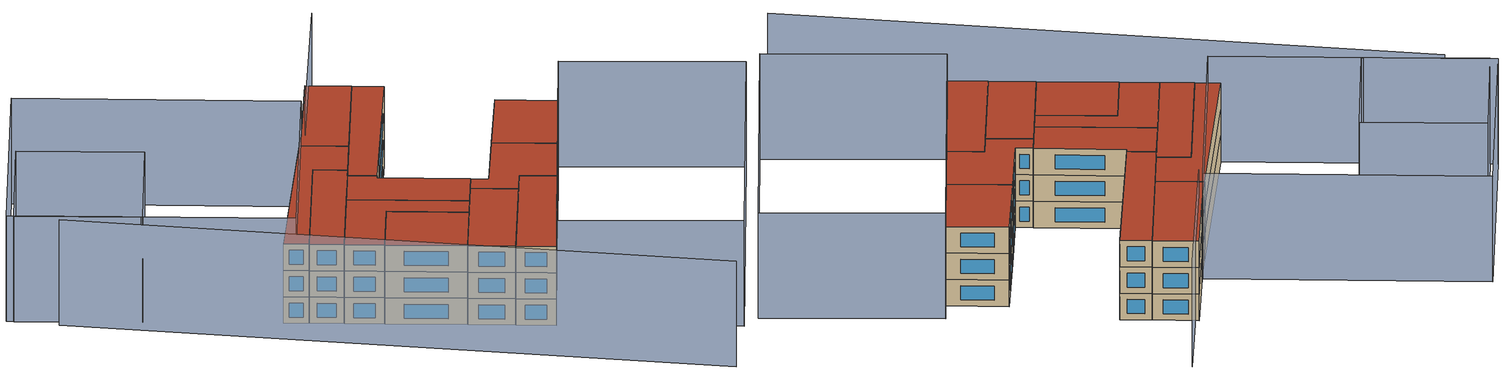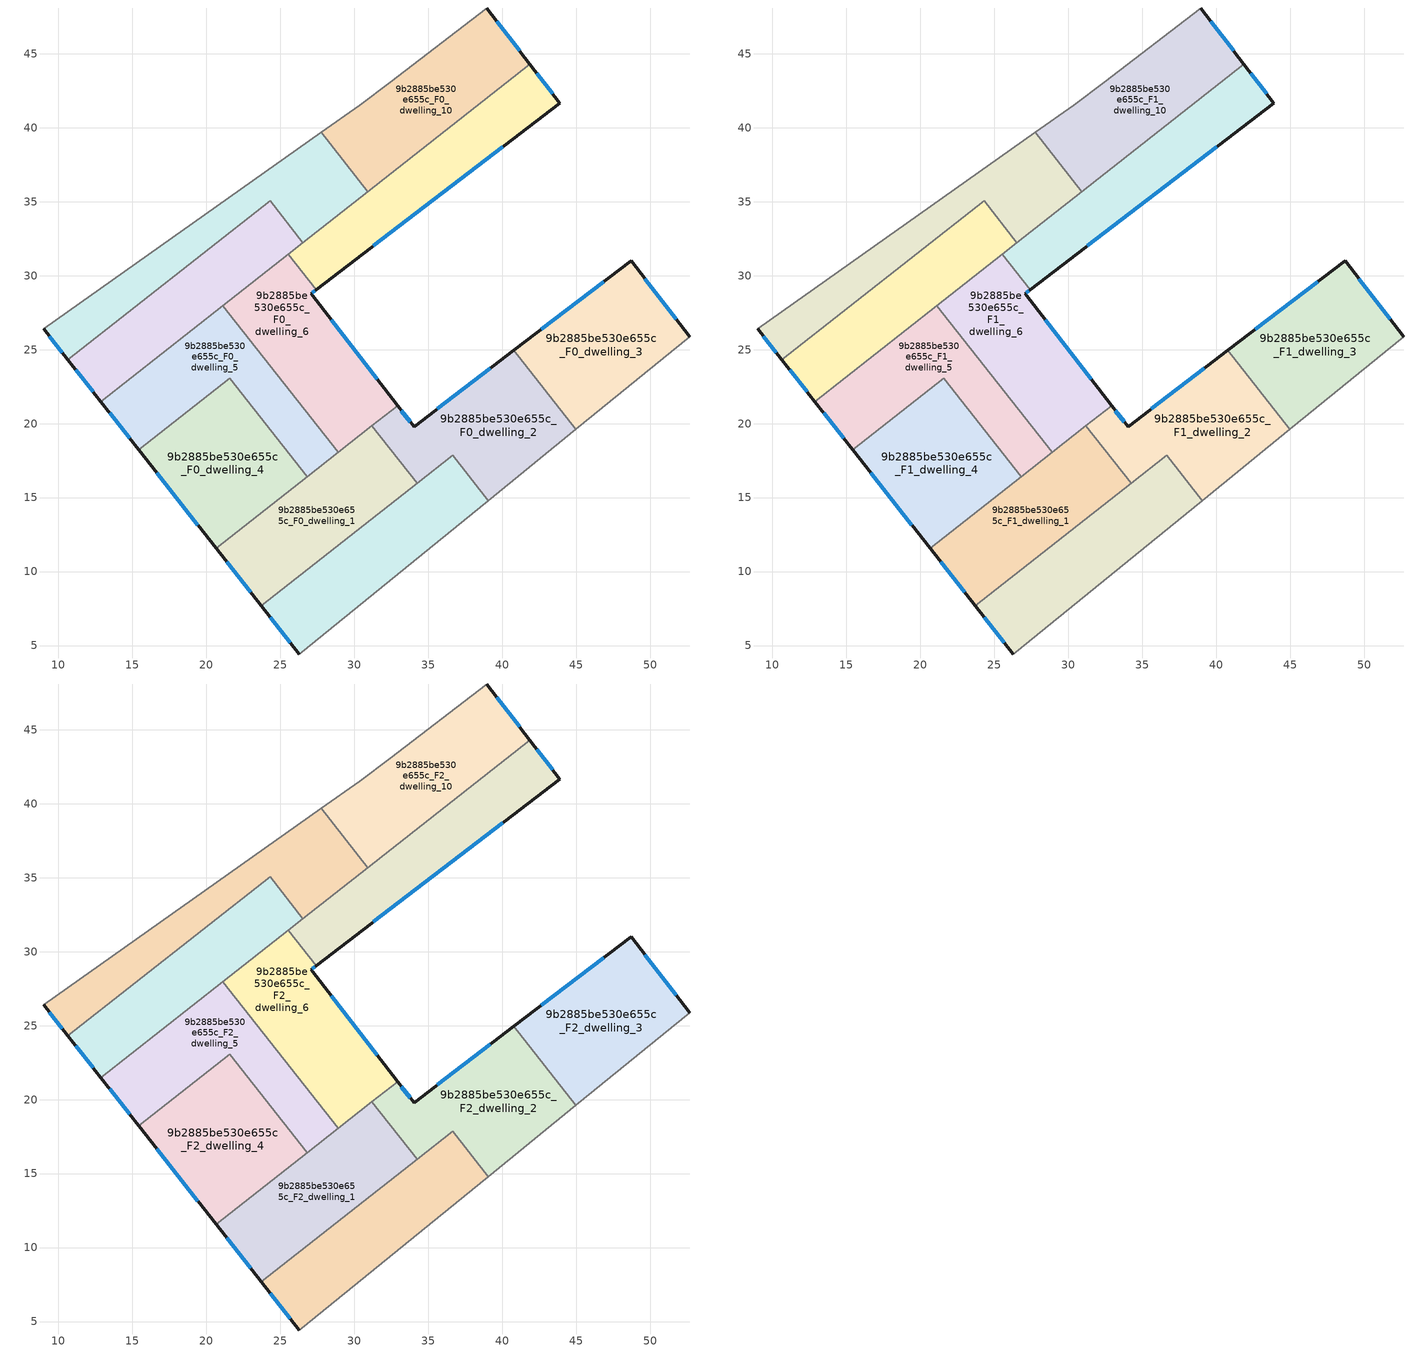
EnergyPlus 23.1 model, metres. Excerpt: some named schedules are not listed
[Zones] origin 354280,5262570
9b2885be530e655c_F0_dwelling_0
 floor ground (EU_floor_Construction): 36.64,17.86 39.05,14.79 26.28,4.43 23.71,7.69 z0
 wall outside (EU_wall_Construction): 23.71,7.69 26.28,4.43 z0:3
 wall adiabatic (EU_wall_Construction): 26.28,4.43 39.05,14.79 z0:3
 wall to 9b2885be530e655c_F0_dwelling_2 (EU_wall_Construction): 39.05,14.79 36.64,17.86 34.24,15.97 z0:3
 wall to 9b2885be530e655c_F0_dwelling_1 (EU_wall_Construction): 34.24,15.97 23.71,7.69 z0:3
 window (EU_Window_Construction): 24.31,6.92 25.67,5.19 z0.7:2.3
9b2885be530e655c_F0_dwelling_1
 floor ground (EU_floor_Construction): 31.18,19.86 34.24,15.97 23.71,7.69 20.65,11.58 z0
 wall outside (EU_wall_Construction): 20.65,11.58 23.71,7.69 z0:3
 wall to 9b2885be530e655c_F0_dwelling_4 (EU_wall_Construction): 26.8,16.41 20.65,11.58 z0:3
 wall to 9b2885be530e655c_F0_dwelling_2 (EU_wall_Construction): 34.24,15.97 31.18,19.86 z0:3
 wall to 9b2885be530e655c_F0_dwelling_5 (EU_wall_Construction): 28.91,18.08 26.8,16.41 z0:3
 wall to 9b2885be530e655c_F0_dwelling_6 (EU_wall_Construction): 31.18,19.86 28.91,18.08 z0:3
 window (EU_Window_Construction): 21.37,10.66 22.99,8.6 z0.7:2.3
9b2885be530e655c_F0_dwelling_10
 floor ground (EU_floor_Construction): 38.94,48.1 41.87,44.3 30.92,35.69 27.76,39.7 30.36,41.53 32.43,43.09 z0
 wall outside (EU_wall_Construction): 41.87,44.3 38.94,48.1 z0:3
 wall adiabatic (EU_wall_Construction): 38.94,48.1 32.43,43.09 30.36,41.53 27.76,39.7 z0:3
 wall to 9b2885be530e655c_F0_dwelling_9 (EU_wall_Construction): 27.76,39.7 30.92,35.69 z0:3
 wall to 9b2885be530e655c_F0_dwelling_8 (EU_wall_Construction): 30.92,35.69 41.87,44.3 z0:3
 window (EU_Window_Construction): 41.18,45.19 39.63,47.21 z0.7:2.3
9b2885be530e655c_F0_dwelling_2
 floor ground (EU_floor_Construction): 40.79,24.95 44.99,19.61 39.05,14.79 36.64,17.86 34.24,15.97 31.18,19.86 32.92,21.23 34.04,19.78 z0
 wall outside (EU_wall_Construction): 40.79,24.95 34.04,19.78 32.92,21.23 z0:3
 wall to 9b2885be530e655c_F0_dwelling_3 (EU_wall_Construction): 44.99,19.61 40.79,24.95 z0:3
 wall adiabatic (EU_wall_Construction): 39.05,14.79 44.99,19.61 z0:3
 wall to 9b2885be530e655c_F0_dwelling_6 (EU_wall_Construction): 32.92,21.23 31.18,19.86 z0:3
 window (EU_Window_Construction): 33.77,20.12 33.18,20.89 / 39.2,23.73 35.62,20.99 z0.7:2.3
9b2885be530e655c_F0_dwelling_3
 floor ground (EU_floor_Construction): 48.72,31.02 52.7,25.86 44.99,19.61 40.79,24.95 z0
 wall outside (EU_wall_Construction): 52.7,25.86 48.72,31.02 40.79,24.95 z0:3
 wall adiabatic (EU_wall_Construction): 44.99,19.61 52.7,25.86 z0:3
 window (EU_Window_Construction): 46.85,29.6 42.65,26.37 / 51.76,27.07 49.65,29.81 z0.7:2.3
9b2885be530e655c_F0_dwelling_4
 floor ground (EU_floor_Construction): 21.57,23.07 26.8,16.41 20.65,11.58 15.42,18.23 z0
 wall outside (EU_wall_Construction): 15.42,18.23 20.65,11.58 z0:3
 wall to 9b2885be530e655c_F0_dwelling_5 (EU_wall_Construction): 26.8,16.41 21.57,23.07 15.42,18.23 z0:3
 window (EU_Window_Construction): 16.65,16.67 19.42,13.14 z0.7:2.3
9b2885be530e655c_F0_dwelling_5
 floor ground (EU_floor_Construction): 21.12,27.98 28.91,18.08 26.8,16.41 21.57,23.07 15.42,18.23 12.86,21.49 z0
 wall outside (EU_wall_Construction): 12.86,21.49 15.42,18.23 z0:3
 wall to 9b2885be530e655c_F0_dwelling_6 (EU_wall_Construction): 28.91,18.08 21.12,27.98 z0:3
 wall to 9b2885be530e655c_F0_dwelling_7 (EU_wall_Construction): 21.12,27.98 12.86,21.49 z0:3
 window (EU_Window_Construction): 13.46,20.72 14.82,19 z0.7:2.3
9b2885be530e655c_F0_dwelling_6
 floor ground (EU_floor_Construction): 27.42,29.05 27.09,28.79 32.92,21.23 28.91,18.08 21.12,27.98 25.53,31.45 z0
 wall outside (EU_wall_Construction): 32.92,21.23 27.09,28.79 27.42,29.05 z0:3
 wall to 9b2885be530e655c_F0_dwelling_8 (EU_wall_Construction): 27.42,29.05 25.53,31.45 z0:3
 wall to 9b2885be530e655c_F0_dwelling_7 (EU_wall_Construction): 25.52,31.45 21.12,27.98 z0:3
 window (EU_Window_Construction): 27.16,28.85 27.34,28.99 / 31.55,23 28.46,27.02 z0.7:2.3
9b2885be530e655c_F0_dwelling_7
 floor ground (EU_floor_Construction): 24.3,35.05 26.52,32.24 25.52,31.45 12.86,21.49 10.64,24.31 z0
 wall outside (EU_wall_Construction): 10.64,24.31 12.86,21.49 z0:3
 wall to 9b2885be530e655c_F0_dwelling_9 (EU_wall_Construction): 26.52,32.24 24.3,35.05 10.64,24.31 z0:3
 wall to 9b2885be530e655c_F0_dwelling_8 (EU_wall_Construction): 25.53,31.45 26.52,32.23 z0:3
 window (EU_Window_Construction): 11.16,23.64 12.34,22.15 z0.7:2.3
9b2885be530e655c_F0_dwelling_8
 floor ground (EU_floor_Construction): 41.87,44.3 43.9,41.67 27.42,29.05 25.52,31.45 z0
 wall outside (EU_wall_Construction): 27.42,29.05 43.9,41.67 41.87,44.3 z0:3
 wall to 9b2885be530e655c_F0_dwelling_9 (EU_wall_Construction): 30.92,35.69 26.52,32.23 z0:3
 window (EU_Window_Construction): 43.42,42.29 42.34,43.69 / 31.29,32.01 40.03,38.71 z0.7:2.3
9b2885be530e655c_F0_dwelling_9
 floor ground (EU_floor_Construction): 27.76,39.7 30.92,35.69 26.52,32.23 24.3,35.05 10.64,24.31 8.99,26.41 z0
 wall outside (EU_wall_Construction): 8.99,26.41 10.64,24.31 z0:3
 wall adiabatic (EU_wall_Construction): 27.76,39.7 8.99,26.41 z0:3
 window (EU_Window_Construction): 9.38,25.91 10.25,24.8 z0.7:2.3
9b2885be530e655c_F1_dwelling_0
 floor to 9b2885be530e655c_F0_dwelling_0 (EU_floor_Construction): 36.64,17.86 39.05,14.79 26.28,4.43 23.71,7.69 z3
 wall outside (EU_wall_Construction): 23.71,7.69 26.28,4.43 z3:6
 wall adiabatic (EU_wall_Construction): 26.28,4.43 39.05,14.79 z3:6
 wall to 9b2885be530e655c_F1_dwelling_2 (EU_wall_Construction): 39.05,14.79 36.64,17.86 34.24,15.97 z3:6
 wall to 9b2885be530e655c_F1_dwelling_1 (EU_wall_Construction): 34.24,15.97 23.71,7.69 z3:6
 window (EU_Window_Construction): 24.31,6.92 25.67,5.19 z3.7:5.3
9b2885be530e655c_F1_dwelling_1
 floor to 9b2885be530e655c_F0_dwelling_1 (EU_floor_Construction): 31.18,19.86 34.24,15.97 23.71,7.69 20.65,11.58 z3
 wall outside (EU_wall_Construction): 20.65,11.58 23.71,7.69 z3:6
 wall to 9b2885be530e655c_F1_dwelling_4 (EU_wall_Construction): 26.8,16.41 20.65,11.58 z3:6
 wall to 9b2885be530e655c_F1_dwelling_2 (EU_wall_Construction): 34.24,15.97 31.18,19.86 z3:6
 wall to 9b2885be530e655c_F1_dwelling_5 (EU_wall_Construction): 28.91,18.08 26.8,16.41 z3:6
 wall to 9b2885be530e655c_F1_dwelling_6 (EU_wall_Construction): 31.18,19.86 28.91,18.08 z3:6
 window (EU_Window_Construction): 21.37,10.66 22.99,8.6 z3.7:5.3
9b2885be530e655c_F1_dwelling_10
 floor to 9b2885be530e655c_F0_dwelling_10 (EU_floor_Construction): 38.94,48.1 41.87,44.3 30.92,35.69 27.76,39.7 30.36,41.53 32.43,43.09 z3
 wall outside (EU_wall_Construction): 41.87,44.3 38.94,48.1 z3:6
 wall adiabatic (EU_wall_Construction): 38.94,48.1 32.43,43.09 30.36,41.53 27.76,39.7 z3:6
 wall to 9b2885be530e655c_F1_dwelling_9 (EU_wall_Construction): 27.76,39.7 30.92,35.69 z3:6
 wall to 9b2885be530e655c_F1_dwelling_8 (EU_wall_Construction): 30.92,35.69 41.87,44.3 z3:6
 window (EU_Window_Construction): 41.18,45.19 39.63,47.21 z3.7:5.3
9b2885be530e655c_F1_dwelling_2
 floor to 9b2885be530e655c_F0_dwelling_2 (EU_floor_Construction): 40.79,24.95 44.99,19.61 39.05,14.79 36.64,17.86 34.24,15.97 31.18,19.86 32.92,21.23 34.04,19.78 z3
 wall outside (EU_wall_Construction): 40.79,24.95 34.04,19.78 32.92,21.23 z3:6
 wall to 9b2885be530e655c_F1_dwelling_3 (EU_wall_Construction): 44.99,19.61 40.79,24.95 z3:6
 wall adiabatic (EU_wall_Construction): 39.05,14.79 44.99,19.61 z3:6
 wall to 9b2885be530e655c_F1_dwelling_6 (EU_wall_Construction): 32.92,21.23 31.18,19.86 z3:6
 window (EU_Window_Construction): 33.77,20.12 33.18,20.89 / 39.2,23.73 35.62,20.99 z3.7:5.3
9b2885be530e655c_F1_dwelling_3
 floor to 9b2885be530e655c_F0_dwelling_3 (EU_floor_Construction): 48.72,31.02 52.7,25.86 44.99,19.61 40.79,24.95 z3
 wall outside (EU_wall_Construction): 52.7,25.86 48.72,31.02 40.79,24.95 z3:6
 wall adiabatic (EU_wall_Construction): 44.99,19.61 52.7,25.86 z3:6
 window (EU_Window_Construction): 46.85,29.6 42.65,26.37 / 51.76,27.07 49.65,29.81 z3.7:5.3
9b2885be530e655c_F1_dwelling_4
 floor to 9b2885be530e655c_F0_dwelling_4 (EU_floor_Construction): 21.57,23.07 26.8,16.41 20.65,11.58 15.42,18.23 z3
 wall outside (EU_wall_Construction): 15.42,18.23 20.65,11.58 z3:6
 wall to 9b2885be530e655c_F1_dwelling_5 (EU_wall_Construction): 26.8,16.41 21.57,23.07 15.42,18.23 z3:6
 window (EU_Window_Construction): 16.65,16.67 19.42,13.14 z3.7:5.3
9b2885be530e655c_F1_dwelling_5
 floor to 9b2885be530e655c_F0_dwelling_5 (EU_floor_Construction): 21.12,27.98 28.91,18.08 26.8,16.41 21.57,23.07 15.42,18.23 12.86,21.49 z3
 wall outside (EU_wall_Construction): 12.86,21.49 15.42,18.23 z3:6
 wall to 9b2885be530e655c_F1_dwelling_6 (EU_wall_Construction): 28.91,18.08 21.12,27.98 z3:6
 wall to 9b2885be530e655c_F1_dwelling_7 (EU_wall_Construction): 21.12,27.98 12.86,21.49 z3:6
 window (EU_Window_Construction): 13.46,20.72 14.82,19 z3.7:5.3
9b2885be530e655c_F1_dwelling_6
 floor to 9b2885be530e655c_F0_dwelling_6 (EU_floor_Construction): 27.42,29.05 27.09,28.79 32.92,21.23 28.91,18.08 21.12,27.98 25.53,31.45 z3
 wall outside (EU_wall_Construction): 32.92,21.23 27.09,28.79 27.42,29.05 z3:6
 wall to 9b2885be530e655c_F1_dwelling_8 (EU_wall_Construction): 27.42,29.05 25.53,31.45 z3:6
 wall to 9b2885be530e655c_F1_dwelling_7 (EU_wall_Construction): 25.52,31.45 21.12,27.98 z3:6
 window (EU_Window_Construction): 27.16,28.85 27.34,28.99 / 31.55,23 28.46,27.02 z3.7:5.3
9b2885be530e655c_F1_dwelling_7
 floor to 9b2885be530e655c_F0_dwelling_7 (EU_floor_Construction): 24.3,35.05 26.52,32.24 25.52,31.45 12.86,21.49 10.64,24.31 z3
 wall outside (EU_wall_Construction): 10.64,24.31 12.86,21.49 z3:6
 wall to 9b2885be530e655c_F1_dwelling_9 (EU_wall_Construction): 26.52,32.24 24.3,35.05 10.64,24.31 z3:6
 wall to 9b2885be530e655c_F1_dwelling_8 (EU_wall_Construction): 25.53,31.45 26.52,32.23 z3:6
 window (EU_Window_Construction): 11.16,23.64 12.34,22.15 z3.7:5.3
9b2885be530e655c_F1_dwelling_8
 floor to 9b2885be530e655c_F0_dwelling_8 (EU_floor_Construction): 41.87,44.3 43.9,41.67 27.42,29.05 25.52,31.45 z3
 wall outside (EU_wall_Construction): 27.42,29.05 43.9,41.67 41.87,44.3 z3:6
 wall to 9b2885be530e655c_F1_dwelling_9 (EU_wall_Construction): 30.92,35.69 26.52,32.23 z3:6
 window (EU_Window_Construction): 43.42,42.29 42.34,43.69 / 31.29,32.01 40.03,38.71 z3.7:5.3
9b2885be530e655c_F1_dwelling_9
 floor to 9b2885be530e655c_F0_dwelling_9 (EU_floor_Construction): 27.76,39.7 30.92,35.69 26.52,32.23 24.3,35.05 10.64,24.31 8.99,26.41 z3
 wall outside (EU_wall_Construction): 8.99,26.41 10.64,24.31 z3:6
 wall adiabatic (EU_wall_Construction): 27.76,39.7 8.99,26.41 z3:6
 window (EU_Window_Construction): 9.38,25.91 10.25,24.8 z3.7:5.3
9b2885be530e655c_F2_dwelling_0
 floor to 9b2885be530e655c_F1_dwelling_0 (EU_floor_Construction): 36.64,17.86 39.05,14.79 26.28,4.43 23.71,7.69 z6
 wall outside (EU_wall_Construction): 23.71,7.69 26.28,4.43 z6:9
 wall adiabatic (EU_wall_Construction): 26.28,4.43 39.05,14.79 z6:9
 wall to 9b2885be530e655c_F2_dwelling_2 (EU_wall_Construction): 39.05,14.79 36.64,17.86 34.24,15.97 z6:9
 wall to 9b2885be530e655c_F2_dwelling_1 (EU_wall_Construction): 34.24,15.97 23.71,7.69 z6:9
 window (EU_Window_Construction): 24.31,6.92 25.67,5.19 z6.7:8.3
 roof outside (EU_roof_Construction): 39.05,14.79 36.64,17.86 23.71,7.69 26.28,4.43 z9
9b2885be530e655c_F2_dwelling_1
 floor to 9b2885be530e655c_F1_dwelling_1 (EU_floor_Construction): 31.18,19.86 34.24,15.97 23.71,7.69 20.65,11.58 z6
 wall outside (EU_wall_Construction): 20.65,11.58 23.71,7.69 z6:9
 wall to 9b2885be530e655c_F2_dwelling_4 (EU_wall_Construction): 26.8,16.41 20.65,11.58 z6:9
 wall to 9b2885be530e655c_F2_dwelling_2 (EU_wall_Construction): 34.24,15.97 31.18,19.86 z6:9
 wall to 9b2885be530e655c_F2_dwelling_5 (EU_wall_Construction): 28.91,18.08 26.8,16.41 z6:9
 wall to 9b2885be530e655c_F2_dwelling_6 (EU_wall_Construction): 31.18,19.86 28.91,18.08 z6:9
 window (EU_Window_Construction): 21.37,10.66 22.99,8.6 z6.7:8.3
 roof outside (EU_roof_Construction): 34.24,15.97 31.18,19.86 20.65,11.58 23.71,7.69 z9
9b2885be530e655c_F2_dwelling_10
 floor to 9b2885be530e655c_F1_dwelling_10 (EU_floor_Construction): 38.94,48.1 41.87,44.3 30.92,35.69 27.76,39.7 30.36,41.53 32.43,43.09 z6
 wall outside (EU_wall_Construction): 41.87,44.3 38.94,48.1 z6:9
 wall adiabatic (EU_wall_Construction): 38.94,48.1 32.43,43.09 30.36,41.53 27.76,39.7 z6:9
 wall to 9b2885be530e655c_F2_dwelling_9 (EU_wall_Construction): 27.76,39.7 30.92,35.69 z6:9
 wall to 9b2885be530e655c_F2_dwelling_8 (EU_wall_Construction): 30.92,35.69 41.87,44.3 z6:9
 window (EU_Window_Construction): 41.18,45.19 39.63,47.21 z6.7:8.3
 roof outside (EU_roof_Construction): 41.87,44.3 38.94,48.1 32.43,43.09 30.36,41.53 27.76,39.7 30.92,35.69 z9
9b2885be530e655c_F2_dwelling_2
 floor to 9b2885be530e655c_F1_dwelling_2 (EU_floor_Construction): 40.79,24.95 44.99,19.61 39.05,14.79 36.64,17.86 34.24,15.97 31.18,19.86 32.92,21.23 34.04,19.78 z6
 wall outside (EU_wall_Construction): 40.79,24.95 34.04,19.78 32.92,21.23 z6:9
 wall to 9b2885be530e655c_F2_dwelling_3 (EU_wall_Construction): 44.99,19.61 40.79,24.95 z6:9
 wall adiabatic (EU_wall_Construction): 39.05,14.79 44.99,19.61 z6:9
 wall to 9b2885be530e655c_F2_dwelling_6 (EU_wall_Construction): 32.92,21.23 31.18,19.86 z6:9
 window (EU_Window_Construction): 33.77,20.12 33.18,20.89 / 39.2,23.73 35.62,20.99 z6.7:8.3
 roof outside (EU_roof_Construction): 44.99,19.61 40.79,24.95 34.04,19.78 32.92,21.23 31.18,19.86 34.24,15.97 36.64,17.86 39.05,14.79 z9
9b2885be530e655c_F2_dwelling_3
 floor to 9b2885be530e655c_F1_dwelling_3 (EU_floor_Construction): 48.72,31.02 52.7,25.86 44.99,19.61 40.79,24.95 z6
 wall outside (EU_wall_Construction): 52.7,25.86 48.72,31.02 40.79,24.95 z6:9
 wall adiabatic (EU_wall_Construction): 44.99,19.61 52.7,25.86 z6:9
 window (EU_Window_Construction): 46.85,29.6 42.65,26.37 / 51.76,27.07 49.65,29.81 z6.7:8.3
 roof outside (EU_roof_Construction): 52.7,25.86 48.72,31.02 40.79,24.95 44.99,19.61 z9
9b2885be530e655c_F2_dwelling_4
 floor to 9b2885be530e655c_F1_dwelling_4 (EU_floor_Construction): 21.57,23.07 26.8,16.41 20.65,11.58 15.42,18.23 z6
 wall outside (EU_wall_Construction): 15.42,18.23 20.65,11.58 z6:9
 wall to 9b2885be530e655c_F2_dwelling_5 (EU_wall_Construction): 26.8,16.41 21.57,23.07 15.42,18.23 z6:9
 window (EU_Window_Construction): 16.65,16.67 19.42,13.14 z6.7:8.3
 roof outside (EU_roof_Construction): 26.8,16.41 21.57,23.07 15.42,18.23 20.65,11.58 z9
9b2885be530e655c_F2_dwelling_5
 floor to 9b2885be530e655c_F1_dwelling_5 (EU_floor_Construction): 21.12,27.98 28.91,18.08 26.8,16.41 21.57,23.07 15.42,18.23 12.86,21.49 z6
 wall outside (EU_wall_Construction): 12.86,21.49 15.42,18.23 z6:9
 wall to 9b2885be530e655c_F2_dwelling_6 (EU_wall_Construction): 28.91,18.08 21.12,27.98 z6:9
 wall to 9b2885be530e655c_F2_dwelling_7 (EU_wall_Construction): 21.12,27.98 12.86,21.49 z6:9
 window (EU_Window_Construction): 13.46,20.72 14.82,19 z6.7:8.3
 roof outside (EU_roof_Construction): 28.91,18.08 21.12,27.98 12.86,21.49 15.42,18.23 21.57,23.07 26.8,16.41 z9
9b2885be530e655c_F2_dwelling_6
 floor to 9b2885be530e655c_F1_dwelling_6 (EU_floor_Construction): 27.42,29.05 27.09,28.79 32.92,21.23 28.91,18.08 21.12,27.98 25.53,31.45 z6
 wall outside (EU_wall_Construction): 32.92,21.23 27.09,28.79 27.42,29.05 z6:9
 wall to 9b2885be530e655c_F2_dwelling_8 (EU_wall_Construction): 27.42,29.05 25.53,31.45 z6:9
 wall to 9b2885be530e655c_F2_dwelling_7 (EU_wall_Construction): 25.52,31.45 21.12,27.98 z6:9
 window (EU_Window_Construction): 27.16,28.85 27.34,28.99 / 31.55,23 28.46,27.02 z6.7:8.3
 roof outside (EU_roof_Construction): 32.92,21.23 27.09,28.79 27.42,29.05 25.53,31.45 21.12,27.98 28.91,18.08 z9
9b2885be530e655c_F2_dwelling_7
 floor to 9b2885be530e655c_F1_dwelling_7 (EU_floor_Construction): 24.3,35.05 26.52,32.24 25.52,31.45 12.86,21.49 10.64,24.31 z6
 wall outside (EU_wall_Construction): 10.64,24.31 12.86,21.49 z6:9
 wall to 9b2885be530e655c_F2_dwelling_9 (EU_wall_Construction): 26.52,32.24 24.3,35.05 10.64,24.31 z6:9
 wall to 9b2885be530e655c_F2_dwelling_8 (EU_wall_Construction): 25.53,31.45 26.52,32.23 z6:9
 window (EU_Window_Construction): 11.16,23.64 12.34,22.15 z6.7:8.3
 roof outside (EU_roof_Construction): 25.52,31.45 26.52,32.24 24.3,35.05 10.64,24.31 12.86,21.49 z9
9b2885be530e655c_F2_dwelling_8
 floor to 9b2885be530e655c_F1_dwelling_8 (EU_floor_Construction): 41.87,44.3 43.9,41.67 27.42,29.05 25.52,31.45 z6
 wall outside (EU_wall_Construction): 27.42,29.05 43.9,41.67 41.87,44.3 z6:9
 wall to 9b2885be530e655c_F2_dwelling_9 (EU_wall_Construction): 30.92,35.69 26.52,32.23 z6:9
 window (EU_Window_Construction): 43.42,42.29 42.34,43.69 / 31.29,32.01 40.03,38.71 z6.7:8.3
 roof outside (EU_roof_Construction): 43.9,41.67 41.87,44.3 26.52,32.23 25.53,31.45 27.42,29.05 z9
9b2885be530e655c_F2_dwelling_9
 floor to 9b2885be530e655c_F1_dwelling_9 (EU_floor_Construction): 27.76,39.7 30.92,35.69 26.52,32.23 24.3,35.05 10.64,24.31 8.99,26.41 z6
 wall outside (EU_wall_Construction): 8.99,26.41 10.64,24.31 z6:9
 wall adiabatic (EU_wall_Construction): 27.76,39.7 8.99,26.41 z6:9
 window (EU_Window_Construction): 9.38,25.91 10.25,24.8 z6.7:8.3
 roof outside (EU_roof_Construction): 26.52,32.23 30.92,35.69 27.76,39.7 8.99,26.41 10.64,24.31 24.3,35.05 z9
shading: -5.9,43.77 30.53,-15.84 / 47.69,54.37 30.76,41.33 / 12.86,65.51 31.21,42.2 / 31.21,42.2 9.72,25.28 / 9.72,25.28 -8.63,48.58 / -8.63,48.58 12.86,65.51 / 0.03,37.58 -8.22,47.87 / -8.22,47.87 3.59,57.34 / 3.59,57.34 11.84,47.06 / 11.84,47.06 0.03,37.58 / 26.28,4.43 55.08,27.8 / 55.08,27.8 67.16,12.91 / 67.16,12.91 38.36,-10.46 / 38.36,-10.46 26.28,4.43 z0:12
[Building]
EU S2 Campaign: North Axis=0; Terrain=City; Solar Distribution=FullExterior
[Site:Location]
Budapest.Ferenc.Liszt.Intl.AP: Latitude=47.437; Longitude=19.256; Time Zone=1; Elevation=185
[SizingPeriod:WeatherFileDays]
AnnualSizingPeriod: Begin Month=1; Begin Day of Month=1; End Month=12; End Day of Month=31; Day of Week for Start Day=Monday; Use Weather File Daylight Saving Period=No; Use Weather File Rain and Snow Indicators=No
[MATERIAL]
EU_InternalMass_Material: Roughness=MediumRough; Thickness=0.1; Conductivity=1; Density=1800; Specific Heat=900; Thermal Absorptance=0.9; Solar Absorptance=0.7; Visible Absorptance=0.7
[MATERIAL:NOMASS] Roughness=MediumRough; Thermal Absorptance=0.9; Solar Absorptance=0.7; Visible Absorptance=0.7
Name | Thermal Resistance
EU_wall_NoMass | 0.832559
EU_roof_NoMass | 1.39638
EU_floor_NoMass | 0.872794
[WINDOWMATERIAL:SIMPLEGLAZINGSYSTEM]
EU_Window_SimpleGlazing: UFactor=2.79869; Solar Heat Gain Coefficient=0.75; Visible Transmittance=0.75
[CONSTRUCTION]
EU_wall_Construction: EU_wall_NoMass
EU_roof_Construction: EU_roof_NoMass
EU_floor_Construction: EU_floor_NoMass
EU_Window_Construction: EU_Window_SimpleGlazing
EU_InternalMass_Construction: EU_InternalMass_Material
[ZONE] Type=1; Multiplier=1; Ceiling Height=autocalculate; Floor Area=autocalculate; Part of Total Floor Area=Yes
Name | Volume
9b2885be530e655c_F0_dwelling_0; 9b2885be530e655c_F1_dwelling_0; 9b2885be530e655c_F2_dwelling_0; 9b2885be530e655c_F0_dwelling_1; 9b2885be530e655c_F1_dwelling_1; 9b2885be530e655c_F2_dwelling_1 | 198.765
9b2885be530e655c_F0_dwelling_10; 9b2885be530e655c_F1_dwelling_10; 9b2885be530e655c_F2_dwelling_10 | 204.876
9b2885be530e655c_F0_dwelling_2; 9b2885be530e655c_F1_dwelling_2; 9b2885be530e655c_F2_dwelling_2; 9b2885be530e655c_F0_dwelling_5; 9b2885be530e655c_F1_dwelling_5; 9b2885be530e655c_F2_dwelling_5 | 198.796
9b2885be530e655c_F0_dwelling_3; 9b2885be530e655c_F1_dwelling_3; 9b2885be530e655c_F2_dwelling_3 | 198.776
9b2885be530e655c_F0_dwelling_4; 9b2885be530e655c_F1_dwelling_4; 9b2885be530e655c_F2_dwelling_4 | 198.767
9b2885be530e655c_F0_dwelling_6; 9b2885be530e655c_F1_dwelling_6; 9b2885be530e655c_F2_dwelling_6 | 198.754
9b2885be530e655c_F0_dwelling_7; 9b2885be530e655c_F1_dwelling_7; 9b2885be530e655c_F2_dwelling_7 | 187.139
9b2885be530e655c_F0_dwelling_8; 9b2885be530e655c_F1_dwelling_8; 9b2885be530e655c_F2_dwelling_8 | 198.841
9b2885be530e655c_F0_dwelling_9; 9b2885be530e655c_F1_dwelling_9; 9b2885be530e655c_F2_dwelling_9 | 204.311
[INTERNALMASS] Construction=EU_InternalMass_Construction
Name | Zone or ZoneList | Surface Area
9b2885be530e655c_F0_dwelling_0_EU_InternalMass | 9b2885be530e655c_F0_dwelling_0 | 66.2546
9b2885be530e655c_F0_dwelling_1_EU_InternalMass | 9b2885be530e655c_F0_dwelling_1 | 66.2546
9b2885be530e655c_F0_dwelling_2_EU_InternalMass | 9b2885be530e655c_F0_dwelling_2 | 66.2679
9b2885be530e655c_F0_dwelling_3_EU_InternalMass | 9b2885be530e655c_F0_dwelling_3 | 66.2585
9b2885be530e655c_F0_dwelling_4_EU_InternalMass | 9b2885be530e655c_F0_dwelling_4 | 66.2542
9b2885be530e655c_F0_dwelling_5_EU_InternalMass | 9b2885be530e655c_F0_dwelling_5 | 66.2663
9b2885be530e655c_F0_dwelling_6_EU_InternalMass | 9b2885be530e655c_F0_dwelling_6 | 66.2521
9b2885be530e655c_F0_dwelling_7_EU_InternalMass | 9b2885be530e655c_F0_dwelling_7 | 62.3775
9b2885be530e655c_F0_dwelling_8_EU_InternalMass | 9b2885be530e655c_F0_dwelling_8 | 66.2753
9b2885be530e655c_F0_dwelling_9_EU_InternalMass | 9b2885be530e655c_F0_dwelling_9 | 68.1019
9b2885be530e655c_F0_dwelling_10_EU_InternalMass | 9b2885be530e655c_F0_dwelling_10 | 68.2924
9b2885be530e655c_F1_dwelling_0_EU_InternalMass | 9b2885be530e655c_F1_dwelling_0 | 66.2546
9b2885be530e655c_F1_dwelling_1_EU_InternalMass | 9b2885be530e655c_F1_dwelling_1 | 66.2546
9b2885be530e655c_F1_dwelling_2_EU_InternalMass | 9b2885be530e655c_F1_dwelling_2 | 66.2679
9b2885be530e655c_F1_dwelling_3_EU_InternalMass | 9b2885be530e655c_F1_dwelling_3 | 66.2585
9b2885be530e655c_F1_dwelling_4_EU_InternalMass | 9b2885be530e655c_F1_dwelling_4 | 66.2542
9b2885be530e655c_F1_dwelling_5_EU_InternalMass | 9b2885be530e655c_F1_dwelling_5 | 66.2663
9b2885be530e655c_F1_dwelling_6_EU_InternalMass | 9b2885be530e655c_F1_dwelling_6 | 66.2521
9b2885be530e655c_F1_dwelling_7_EU_InternalMass | 9b2885be530e655c_F1_dwelling_7 | 62.3775
9b2885be530e655c_F1_dwelling_8_EU_InternalMass | 9b2885be530e655c_F1_dwelling_8 | 66.2753
9b2885be530e655c_F1_dwelling_9_EU_InternalMass | 9b2885be530e655c_F1_dwelling_9 | 68.1019
9b2885be530e655c_F1_dwelling_10_EU_InternalMass | 9b2885be530e655c_F1_dwelling_10 | 68.2924
9b2885be530e655c_F2_dwelling_0_EU_InternalMass | 9b2885be530e655c_F2_dwelling_0 | 66.2546
9b2885be530e655c_F2_dwelling_1_EU_InternalMass | 9b2885be530e655c_F2_dwelling_1 | 66.2546
9b2885be530e655c_F2_dwelling_2_EU_InternalMass | 9b2885be530e655c_F2_dwelling_2 | 66.2679
9b2885be530e655c_F2_dwelling_3_EU_InternalMass | 9b2885be530e655c_F2_dwelling_3 | 66.2585
9b2885be530e655c_F2_dwelling_4_EU_InternalMass | 9b2885be530e655c_F2_dwelling_4 | 66.2542
9b2885be530e655c_F2_dwelling_5_EU_InternalMass | 9b2885be530e655c_F2_dwelling_5 | 66.2663
9b2885be530e655c_F2_dwelling_6_EU_InternalMass | 9b2885be530e655c_F2_dwelling_6 | 66.2521
9b2885be530e655c_F2_dwelling_7_EU_InternalMass | 9b2885be530e655c_F2_dwelling_7 | 62.3775
9b2885be530e655c_F2_dwelling_8_EU_InternalMass | 9b2885be530e655c_F2_dwelling_8 | 66.2753
9b2885be530e655c_F2_dwelling_9_EU_InternalMass | 9b2885be530e655c_F2_dwelling_9 | 68.1019
9b2885be530e655c_F2_dwelling_10_EU_InternalMass | 9b2885be530e655c_F2_dwelling_10 | 68.2924
[OTHEREQUIPMENT] Fuel Type=Electricity; Design Level Calculation Method=Watts/Area; Power per Zone Floor Area=1; Fraction Latent=0; Fraction Radiant=0; Fraction Lost=0; Carbon Dioxide Generation Rate=0; EndUse Subcategory=EU_Step8_InternalGains
Name | Zone or ZoneList or Space or SpaceList | Schedule
EU_Step8_InternalGain_9b2885be530e655c_F0_dwelling_0_f000 | 9b2885be530e655c_F0_dwelling_0 | EU_Step8_GainSchedule_9b2885be530e655c_F0_dwelling_0_f000
EU_Step8_InternalGain_9b2885be530e655c_F0_dwelling_1_f000 | 9b2885be530e655c_F0_dwelling_1 | EU_Step8_GainSchedule_9b2885be530e655c_F0_dwelling_1_f000
EU_Step8_InternalGain_9b2885be530e655c_F0_dwelling_2_f000 | 9b2885be530e655c_F0_dwelling_2 | EU_Step8_GainSchedule_9b2885be530e655c_F0_dwelling_2_f000
EU_Step8_InternalGain_9b2885be530e655c_F0_dwelling_3_f000 | 9b2885be530e655c_F0_dwelling_3 | EU_Step8_GainSchedule_9b2885be530e655c_F0_dwelling_3_f000
EU_Step8_InternalGain_9b2885be530e655c_F0_dwelling_4_f000 | 9b2885be530e655c_F0_dwelling_4 | EU_Step8_GainSchedule_9b2885be530e655c_F0_dwelling_4_f000
EU_Step8_InternalGain_9b2885be530e655c_F0_dwelling_5_f000 | 9b2885be530e655c_F0_dwelling_5 | EU_Step8_GainSchedule_9b2885be530e655c_F0_dwelling_5_f000
EU_Step8_InternalGain_9b2885be530e655c_F0_dwelling_6_f000 | 9b2885be530e655c_F0_dwelling_6 | EU_Step8_GainSchedule_9b2885be530e655c_F0_dwelling_6_f000
EU_Step8_InternalGain_9b2885be530e655c_F0_dwelling_7_f000 | 9b2885be530e655c_F0_dwelling_7 | EU_Step8_GainSchedule_9b2885be530e655c_F0_dwelling_7_f000
EU_Step8_InternalGain_9b2885be530e655c_F0_dwelling_8_f000 | 9b2885be530e655c_F0_dwelling_8 | EU_Step8_GainSchedule_9b2885be530e655c_F0_dwelling_8_f000
EU_Step8_InternalGain_9b2885be530e655c_F0_dwelling_9_f000 | 9b2885be530e655c_F0_dwelling_9 | EU_Step8_GainSchedule_9b2885be530e655c_F0_dwelling_9_f000
EU_Step8_InternalGain_9b2885be530e655c_F0_dwelling_10_f000 | 9b2885be530e655c_F0_dwelling_10 | EU_Step8_GainSchedule_9b2885be530e655c_F0_dwelling_10_f000
EU_Step8_InternalGain_9b2885be530e655c_F1_dwelling_0_f000 | 9b2885be530e655c_F1_dwelling_0 | EU_Step8_GainSchedule_9b2885be530e655c_F1_dwelling_0_f000
EU_Step8_InternalGain_9b2885be530e655c_F1_dwelling_1_f000 | 9b2885be530e655c_F1_dwelling_1 | EU_Step8_GainSchedule_9b2885be530e655c_F1_dwelling_1_f000
EU_Step8_InternalGain_9b2885be530e655c_F1_dwelling_2_f000 | 9b2885be530e655c_F1_dwelling_2 | EU_Step8_GainSchedule_9b2885be530e655c_F1_dwelling_2_f000
EU_Step8_InternalGain_9b2885be530e655c_F1_dwelling_3_f000 | 9b2885be530e655c_F1_dwelling_3 | EU_Step8_GainSchedule_9b2885be530e655c_F1_dwelling_3_f000
EU_Step8_InternalGain_9b2885be530e655c_F1_dwelling_4_f000 | 9b2885be530e655c_F1_dwelling_4 | EU_Step8_GainSchedule_9b2885be530e655c_F1_dwelling_4_f000
EU_Step8_InternalGain_9b2885be530e655c_F1_dwelling_5_f000 | 9b2885be530e655c_F1_dwelling_5 | EU_Step8_GainSchedule_9b2885be530e655c_F1_dwelling_5_f000
EU_Step8_InternalGain_9b2885be530e655c_F1_dwelling_6_f000 | 9b2885be530e655c_F1_dwelling_6 | EU_Step8_GainSchedule_9b2885be530e655c_F1_dwelling_6_f000
EU_Step8_InternalGain_9b2885be530e655c_F1_dwelling_7_f000 | 9b2885be530e655c_F1_dwelling_7 | EU_Step8_GainSchedule_9b2885be530e655c_F1_dwelling_7_f000
EU_Step8_InternalGain_9b2885be530e655c_F1_dwelling_8_f000 | 9b2885be530e655c_F1_dwelling_8 | EU_Step8_GainSchedule_9b2885be530e655c_F1_dwelling_8_f000
EU_Step8_InternalGain_9b2885be530e655c_F1_dwelling_9_f000 | 9b2885be530e655c_F1_dwelling_9 | EU_Step8_GainSchedule_9b2885be530e655c_F1_dwelling_9_f000
EU_Step8_InternalGain_9b2885be530e655c_F1_dwelling_10_f000 | 9b2885be530e655c_F1_dwelling_10 | EU_Step8_GainSchedule_9b2885be530e655c_F1_dwelling_10_f000
EU_Step8_InternalGain_9b2885be530e655c_F2_dwelling_0_f000 | 9b2885be530e655c_F2_dwelling_0 | EU_Step8_GainSchedule_9b2885be530e655c_F2_dwelling_0_f000
EU_Step8_InternalGain_9b2885be530e655c_F2_dwelling_1_f000 | 9b2885be530e655c_F2_dwelling_1 | EU_Step8_GainSchedule_9b2885be530e655c_F2_dwelling_1_f000
EU_Step8_InternalGain_9b2885be530e655c_F2_dwelling_2_f000 | 9b2885be530e655c_F2_dwelling_2 | EU_Step8_GainSchedule_9b2885be530e655c_F2_dwelling_2_f000
EU_Step8_InternalGain_9b2885be530e655c_F2_dwelling_3_f000 | 9b2885be530e655c_F2_dwelling_3 | EU_Step8_GainSchedule_9b2885be530e655c_F2_dwelling_3_f000
EU_Step8_InternalGain_9b2885be530e655c_F2_dwelling_4_f000 | 9b2885be530e655c_F2_dwelling_4 | EU_Step8_GainSchedule_9b2885be530e655c_F2_dwelling_4_f000
EU_Step8_InternalGain_9b2885be530e655c_F2_dwelling_5_f000 | 9b2885be530e655c_F2_dwelling_5 | EU_Step8_GainSchedule_9b2885be530e655c_F2_dwelling_5_f000
EU_Step8_InternalGain_9b2885be530e655c_F2_dwelling_6_f000 | 9b2885be530e655c_F2_dwelling_6 | EU_Step8_GainSchedule_9b2885be530e655c_F2_dwelling_6_f000
EU_Step8_InternalGain_9b2885be530e655c_F2_dwelling_7_f000 | 9b2885be530e655c_F2_dwelling_7 | EU_Step8_GainSchedule_9b2885be530e655c_F2_dwelling_7_f000
EU_Step8_InternalGain_9b2885be530e655c_F2_dwelling_8_f000 | 9b2885be530e655c_F2_dwelling_8 | EU_Step8_GainSchedule_9b2885be530e655c_F2_dwelling_8_f000
EU_Step8_InternalGain_9b2885be530e655c_F2_dwelling_9_f000 | 9b2885be530e655c_F2_dwelling_9 | EU_Step8_GainSchedule_9b2885be530e655c_F2_dwelling_9_f000
EU_Step8_InternalGain_9b2885be530e655c_F2_dwelling_10_f000 | 9b2885be530e655c_F2_dwelling_10 | EU_Step8_GainSchedule_9b2885be530e655c_F2_dwelling_10_f000
[ZONEVENTILATION:DESIGNFLOWRATE] Schedule=EU_AlwaysOn; Design Flow Rate Calculation Method=AirChanges/Hour; Air Changes per Hour=0.475469; Ventilation Type=Natural; Fan Pressure Rise=0; Fan Total Efficiency=1; Constant Term Coefficient=1; Temperature Term Coefficient=0; Velocity Term Coefficient=0; Velocity Squared Term Coefficient=0; Minimum Indoor Temperature=-100; Maximum Indoor Temperature=100; Delta Temperature=-100; Minimum Outdoor Temperature=-100; Maximum Outdoor Temperature=100; Maximum Wind Speed=40
Name | Zone or ZoneList or Space or SpaceList
EU_ConstantAir_9b2885be530e655c_F0_dwelling_0 | 9b2885be530e655c_F0_dwelling_0
EU_ConstantAir_9b2885be530e655c_F0_dwelling_1 | 9b2885be530e655c_F0_dwelling_1
EU_ConstantAir_9b2885be530e655c_F0_dwelling_2 | 9b2885be530e655c_F0_dwelling_2
EU_ConstantAir_9b2885be530e655c_F0_dwelling_3 | 9b2885be530e655c_F0_dwelling_3
EU_ConstantAir_9b2885be530e655c_F0_dwelling_4 | 9b2885be530e655c_F0_dwelling_4
EU_ConstantAir_9b2885be530e655c_F0_dwelling_5 | 9b2885be530e655c_F0_dwelling_5
EU_ConstantAir_9b2885be530e655c_F0_dwelling_6 | 9b2885be530e655c_F0_dwelling_6
EU_ConstantAir_9b2885be530e655c_F0_dwelling_7 | 9b2885be530e655c_F0_dwelling_7
EU_ConstantAir_9b2885be530e655c_F0_dwelling_8 | 9b2885be530e655c_F0_dwelling_8
EU_ConstantAir_9b2885be530e655c_F0_dwelling_9 | 9b2885be530e655c_F0_dwelling_9
EU_ConstantAir_9b2885be530e655c_F0_dwelling_10 | 9b2885be530e655c_F0_dwelling_10
EU_ConstantAir_9b2885be530e655c_F1_dwelling_0 | 9b2885be530e655c_F1_dwelling_0
EU_ConstantAir_9b2885be530e655c_F1_dwelling_1 | 9b2885be530e655c_F1_dwelling_1
EU_ConstantAir_9b2885be530e655c_F1_dwelling_2 | 9b2885be530e655c_F1_dwelling_2
EU_ConstantAir_9b2885be530e655c_F1_dwelling_3 | 9b2885be530e655c_F1_dwelling_3
EU_ConstantAir_9b2885be530e655c_F1_dwelling_4 | 9b2885be530e655c_F1_dwelling_4
EU_ConstantAir_9b2885be530e655c_F1_dwelling_5 | 9b2885be530e655c_F1_dwelling_5
EU_ConstantAir_9b2885be530e655c_F1_dwelling_6 | 9b2885be530e655c_F1_dwelling_6
EU_ConstantAir_9b2885be530e655c_F1_dwelling_7 | 9b2885be530e655c_F1_dwelling_7
EU_ConstantAir_9b2885be530e655c_F1_dwelling_8 | 9b2885be530e655c_F1_dwelling_8
EU_ConstantAir_9b2885be530e655c_F1_dwelling_9 | 9b2885be530e655c_F1_dwelling_9
EU_ConstantAir_9b2885be530e655c_F1_dwelling_10 | 9b2885be530e655c_F1_dwelling_10
EU_ConstantAir_9b2885be530e655c_F2_dwelling_0 | 9b2885be530e655c_F2_dwelling_0
EU_ConstantAir_9b2885be530e655c_F2_dwelling_1 | 9b2885be530e655c_F2_dwelling_1
EU_ConstantAir_9b2885be530e655c_F2_dwelling_2 | 9b2885be530e655c_F2_dwelling_2
EU_ConstantAir_9b2885be530e655c_F2_dwelling_3 | 9b2885be530e655c_F2_dwelling_3
EU_ConstantAir_9b2885be530e655c_F2_dwelling_4 | 9b2885be530e655c_F2_dwelling_4
EU_ConstantAir_9b2885be530e655c_F2_dwelling_5 | 9b2885be530e655c_F2_dwelling_5
EU_ConstantAir_9b2885be530e655c_F2_dwelling_6 | 9b2885be530e655c_F2_dwelling_6
EU_ConstantAir_9b2885be530e655c_F2_dwelling_7 | 9b2885be530e655c_F2_dwelling_7
EU_ConstantAir_9b2885be530e655c_F2_dwelling_8 | 9b2885be530e655c_F2_dwelling_8
EU_ConstantAir_9b2885be530e655c_F2_dwelling_9 | 9b2885be530e655c_F2_dwelling_9
EU_ConstantAir_9b2885be530e655c_F2_dwelling_10 | 9b2885be530e655c_F2_dwelling_10
[HVACTEMPLATE:ZONE:IDEALLOADSAIRSYSTEM] System Availability Schedule=EU_AlwaysOn; Maximum Heating Supply Air Temperature=50; Minimum Cooling Supply Air Temperature=13; Maximum Heating Supply Air Humidity Ratio=0.0156; Minimum Cooling Supply Air Humidity Ratio=0.0077; Heating Limit=NoLimit; Cooling Limit=NoLimit; Heating Availability Schedule=EU_AlwaysOn; Cooling Availability Schedule=EU_CoolingOff; Dehumidification Control Type=ConstantSensibleHeatRatio; Cooling Sensible Heat Ratio=0.7; Dehumidification Setpoint=60; Humidification Control Type=None; Humidification Setpoint=30; Outdoor Air Method=None; Outdoor Air Flow Rate per Person=0.00944; Outdoor Air Flow Rate per Zone Floor Area=0; Outdoor Air Flow Rate per Zone=0; Demand Controlled Ventilation Type=None; Outdoor Air Economizer Type=NoEconomizer; Heat Recovery Type=None; Sensible Heat Recovery Effectiveness=0.7; Latent Heat Recovery Effectiveness=0.65
Name | Template Thermostat
9b2885be530e655c_F0_dwelling_0 | EU_HeatOnly_9b2885be530e655c_F0_dwelling_0
9b2885be530e655c_F0_dwelling_1 | EU_HeatOnly_9b2885be530e655c_F0_dwelling_1
9b2885be530e655c_F0_dwelling_2 | EU_HeatOnly_9b2885be530e655c_F0_dwelling_2
9b2885be530e655c_F0_dwelling_3 | EU_HeatOnly_9b2885be530e655c_F0_dwelling_3
9b2885be530e655c_F0_dwelling_4 | EU_HeatOnly_9b2885be530e655c_F0_dwelling_4
9b2885be530e655c_F0_dwelling_5 | EU_HeatOnly_9b2885be530e655c_F0_dwelling_5
9b2885be530e655c_F0_dwelling_6 | EU_HeatOnly_9b2885be530e655c_F0_dwelling_6
9b2885be530e655c_F0_dwelling_7 | EU_HeatOnly_9b2885be530e655c_F0_dwelling_7
9b2885be530e655c_F0_dwelling_8 | EU_HeatOnly_9b2885be530e655c_F0_dwelling_8
9b2885be530e655c_F0_dwelling_9 | EU_HeatOnly_9b2885be530e655c_F0_dwelling_9
9b2885be530e655c_F0_dwelling_10 | EU_HeatOnly_9b2885be530e655c_F0_dwelling_10
9b2885be530e655c_F1_dwelling_0 | EU_HeatOnly_9b2885be530e655c_F1_dwelling_0
9b2885be530e655c_F1_dwelling_1 | EU_HeatOnly_9b2885be530e655c_F1_dwelling_1
9b2885be530e655c_F1_dwelling_2 | EU_HeatOnly_9b2885be530e655c_F1_dwelling_2
9b2885be530e655c_F1_dwelling_3 | EU_HeatOnly_9b2885be530e655c_F1_dwelling_3
9b2885be530e655c_F1_dwelling_4 | EU_HeatOnly_9b2885be530e655c_F1_dwelling_4
9b2885be530e655c_F1_dwelling_5 | EU_HeatOnly_9b2885be530e655c_F1_dwelling_5
9b2885be530e655c_F1_dwelling_6 | EU_HeatOnly_9b2885be530e655c_F1_dwelling_6
9b2885be530e655c_F1_dwelling_7 | EU_HeatOnly_9b2885be530e655c_F1_dwelling_7
9b2885be530e655c_F1_dwelling_8 | EU_HeatOnly_9b2885be530e655c_F1_dwelling_8
9b2885be530e655c_F1_dwelling_9 | EU_HeatOnly_9b2885be530e655c_F1_dwelling_9
9b2885be530e655c_F1_dwelling_10 | EU_HeatOnly_9b2885be530e655c_F1_dwelling_10
9b2885be530e655c_F2_dwelling_0 | EU_HeatOnly_9b2885be530e655c_F2_dwelling_0
9b2885be530e655c_F2_dwelling_1 | EU_HeatOnly_9b2885be530e655c_F2_dwelling_1
9b2885be530e655c_F2_dwelling_2 | EU_HeatOnly_9b2885be530e655c_F2_dwelling_2
9b2885be530e655c_F2_dwelling_3 | EU_HeatOnly_9b2885be530e655c_F2_dwelling_3
9b2885be530e655c_F2_dwelling_4 | EU_HeatOnly_9b2885be530e655c_F2_dwelling_4
9b2885be530e655c_F2_dwelling_5 | EU_HeatOnly_9b2885be530e655c_F2_dwelling_5
9b2885be530e655c_F2_dwelling_6 | EU_HeatOnly_9b2885be530e655c_F2_dwelling_6
9b2885be530e655c_F2_dwelling_7 | EU_HeatOnly_9b2885be530e655c_F2_dwelling_7
9b2885be530e655c_F2_dwelling_8 | EU_HeatOnly_9b2885be530e655c_F2_dwelling_8
9b2885be530e655c_F2_dwelling_9 | EU_HeatOnly_9b2885be530e655c_F2_dwelling_9
9b2885be530e655c_F2_dwelling_10 | EU_HeatOnly_9b2885be530e655c_F2_dwelling_10
[SIZING:ZONE] Zone Cooling Design Supply Air Temperature Input Method=SupplyAirTemperature; Zone Cooling Design Supply Air Temperature=13; Zone Heating Design Supply Air Temperature Input Method=SupplyAirTemperature; Zone Heating Design Supply Air Temperature=50; Zone Cooling Design Supply Air Humidity Ratio=0.008; Zone Heating Design Supply Air Humidity Ratio=0.008; Cooling Design Air Flow Method=DesignDay; Cooling Design Air Flow Rate=0; Cooling Minimum Air Flow per Zone Floor Area=0.000762; Cooling Minimum Air Flow=0; Cooling Minimum Air Flow Fraction=0.2; Heating Design Air Flow Method=DesignDay; Heating Design Air Flow Rate=0; Heating Maximum Air Flow per Zone Floor Area=0.002032; Heating Maximum Air Flow=0.141576; Heating Maximum Air Flow Fraction=0.3; Account for Dedicated Outdoor Air System=No; Dedicated Outdoor Air System Control Strategy=NeutralSupplyAir; Dedicated Outdoor Air Low Setpoint Temperature for Design=autosize; Dedicated Outdoor Air High Setpoint Temperature for Design=autosize; Zone Load Sizing Method=Sensible Load Only No Latent Load; Zone Latent Cooling Design Supply Air Humidity Ratio Input Method=HumidityRatioDifference; Zone Cooling Design Supply Air Humidity Ratio Difference=0.005; Zone Latent Heating Design Supply Air Humidity Ratio Input Method=HumidityRatioDifference; Zone Humidification Design Supply Air Humidity Ratio Difference=0.005
9b2885be530e655c_F0_dwelling_0; 9b2885be530e655c_F0_dwelling_1; 9b2885be530e655c_F0_dwelling_2; 9b2885be530e655c_F0_dwelling_3; 9b2885be530e655c_F0_dwelling_4; 9b2885be530e655c_F0_dwelling_5; 9b2885be530e655c_F0_dwelling_6; 9b2885be530e655c_F0_dwelling_7; 9b2885be530e655c_F0_dwelling_8; 9b2885be530e655c_F0_dwelling_9; 9b2885be530e655c_F0_dwelling_10; 9b2885be530e655c_F1_dwelling_0; 9b2885be530e655c_F1_dwelling_1; 9b2885be530e655c_F1_dwelling_2; 9b2885be530e655c_F1_dwelling_3; 9b2885be530e655c_F1_dwelling_4; 9b2885be530e655c_F1_dwelling_5; 9b2885be530e655c_F1_dwelling_6; 9b2885be530e655c_F1_dwelling_7; 9b2885be530e655c_F1_dwelling_8; 9b2885be530e655c_F1_dwelling_9; 9b2885be530e655c_F1_dwelling_10; 9b2885be530e655c_F2_dwelling_0; 9b2885be530e655c_F2_dwelling_1; 9b2885be530e655c_F2_dwelling_2; 9b2885be530e655c_F2_dwelling_3; 9b2885be530e655c_F2_dwelling_4; 9b2885be530e655c_F2_dwelling_5; 9b2885be530e655c_F2_dwelling_6; 9b2885be530e655c_F2_dwelling_7; 9b2885be530e655c_F2_dwelling_8; 9b2885be530e655c_F2_dwelling_9; 9b2885be530e655c_F2_dwelling_10
[SCHEDULE:FILE] Column Number=1; Rows to Skip at Top=0; Number of Hours of Data=8760; Column Separator=Comma; Interpolate to Timestep=No; Minutes per Item=60; Adjust Schedule for Daylight Savings=Yes
Name | File
EU_Step8_GainSchedule_9b2885be530e655c_F0_dwelling_0_f000 | ../../schedules/9b2885be530e655c/9b2885be530e655c_F0_dwelling_0_f000_gain.csv
EU_Step8_GainSchedule_9b2885be530e655c_F0_dwelling_1_f000 | ../../schedules/9b2885be530e655c/9b2885be530e655c_F0_dwelling_1_f000_gain.csv
EU_Step8_GainSchedule_9b2885be530e655c_F0_dwelling_2_f000 | ../../schedules/9b2885be530e655c/9b2885be530e655c_F0_dwelling_2_f000_gain.csv
EU_Step8_GainSchedule_9b2885be530e655c_F0_dwelling_3_f000 | ../../schedules/9b2885be530e655c/9b2885be530e655c_F0_dwelling_3_f000_gain.csv
EU_Step8_GainSchedule_9b2885be530e655c_F0_dwelling_4_f000 | ../../schedules/9b2885be530e655c/9b2885be530e655c_F0_dwelling_4_f000_gain.csv
EU_Step8_GainSchedule_9b2885be530e655c_F0_dwelling_5_f000 | ../../schedules/9b2885be530e655c/9b2885be530e655c_F0_dwelling_5_f000_gain.csv
EU_Step8_GainSchedule_9b2885be530e655c_F0_dwelling_6_f000 | ../../schedules/9b2885be530e655c/9b2885be530e655c_F0_dwelling_6_f000_gain.csv
EU_Step8_GainSchedule_9b2885be530e655c_F0_dwelling_7_f000 | ../../schedules/9b2885be530e655c/9b2885be530e655c_F0_dwelling_7_f000_gain.csv
EU_Step8_GainSchedule_9b2885be530e655c_F0_dwelling_8_f000 | ../../schedules/9b2885be530e655c/9b2885be530e655c_F0_dwelling_8_f000_gain.csv
EU_Step8_GainSchedule_9b2885be530e655c_F0_dwelling_9_f000 | ../../schedules/9b2885be530e655c/9b2885be530e655c_F0_dwelling_9_f000_gain.csv
EU_Step8_GainSchedule_9b2885be530e655c_F0_dwelling_10_f000 | ../../schedules/9b2885be530e655c/9b2885be530e655c_F0_dwelling_10_f000_gain.csv
EU_Step8_GainSchedule_9b2885be530e655c_F1_dwelling_0_f000 | ../../schedules/9b2885be530e655c/9b2885be530e655c_F1_dwelling_0_f000_gain.csv
EU_Step8_GainSchedule_9b2885be530e655c_F1_dwelling_1_f000 | ../../schedules/9b2885be530e655c/9b2885be530e655c_F1_dwelling_1_f000_gain.csv
EU_Step8_GainSchedule_9b2885be530e655c_F1_dwelling_2_f000 | ../../schedules/9b2885be530e655c/9b2885be530e655c_F1_dwelling_2_f000_gain.csv
EU_Step8_GainSchedule_9b2885be530e655c_F1_dwelling_3_f000 | ../../schedules/9b2885be530e655c/9b2885be530e655c_F1_dwelling_3_f000_gain.csv
EU_Step8_GainSchedule_9b2885be530e655c_F1_dwelling_4_f000 | ../../schedules/9b2885be530e655c/9b2885be530e655c_F1_dwelling_4_f000_gain.csv
EU_Step8_GainSchedule_9b2885be530e655c_F1_dwelling_5_f000 | ../../schedules/9b2885be530e655c/9b2885be530e655c_F1_dwelling_5_f000_gain.csv
EU_Step8_GainSchedule_9b2885be530e655c_F1_dwelling_6_f000 | ../../schedules/9b2885be530e655c/9b2885be530e655c_F1_dwelling_6_f000_gain.csv
EU_Step8_GainSchedule_9b2885be530e655c_F1_dwelling_7_f000 | ../../schedules/9b2885be530e655c/9b2885be530e655c_F1_dwelling_7_f000_gain.csv
EU_Step8_GainSchedule_9b2885be530e655c_F1_dwelling_8_f000 | ../../schedules/9b2885be530e655c/9b2885be530e655c_F1_dwelling_8_f000_gain.csv
EU_Step8_GainSchedule_9b2885be530e655c_F1_dwelling_9_f000 | ../../schedules/9b2885be530e655c/9b2885be530e655c_F1_dwelling_9_f000_gain.csv
EU_Step8_GainSchedule_9b2885be530e655c_F1_dwelling_10_f000 | ../../schedules/9b2885be530e655c/9b2885be530e655c_F1_dwelling_10_f000_gain.csv
EU_Step8_GainSchedule_9b2885be530e655c_F2_dwelling_0_f000 | ../../schedules/9b2885be530e655c/9b2885be530e655c_F2_dwelling_0_f000_gain.csv
EU_Step8_GainSchedule_9b2885be530e655c_F2_dwelling_1_f000 | ../../schedules/9b2885be530e655c/9b2885be530e655c_F2_dwelling_1_f000_gain.csv
EU_Step8_GainSchedule_9b2885be530e655c_F2_dwelling_2_f000 | ../../schedules/9b2885be530e655c/9b2885be530e655c_F2_dwelling_2_f000_gain.csv
EU_Step8_GainSchedule_9b2885be530e655c_F2_dwelling_3_f000 | ../../schedules/9b2885be530e655c/9b2885be530e655c_F2_dwelling_3_f000_gain.csv
EU_Step8_GainSchedule_9b2885be530e655c_F2_dwelling_4_f000 | ../../schedules/9b2885be530e655c/9b2885be530e655c_F2_dwelling_4_f000_gain.csv
EU_Step8_GainSchedule_9b2885be530e655c_F2_dwelling_5_f000 | ../../schedules/9b2885be530e655c/9b2885be530e655c_F2_dwelling_5_f000_gain.csv
EU_Step8_GainSchedule_9b2885be530e655c_F2_dwelling_6_f000 | ../../schedules/9b2885be530e655c/9b2885be530e655c_F2_dwelling_6_f000_gain.csv
EU_Step8_GainSchedule_9b2885be530e655c_F2_dwelling_7_f000 | ../../schedules/9b2885be530e655c/9b2885be530e655c_F2_dwelling_7_f000_gain.csv
EU_Step8_GainSchedule_9b2885be530e655c_F2_dwelling_8_f000 | ../../schedules/9b2885be530e655c/9b2885be530e655c_F2_dwelling_8_f000_gain.csv
